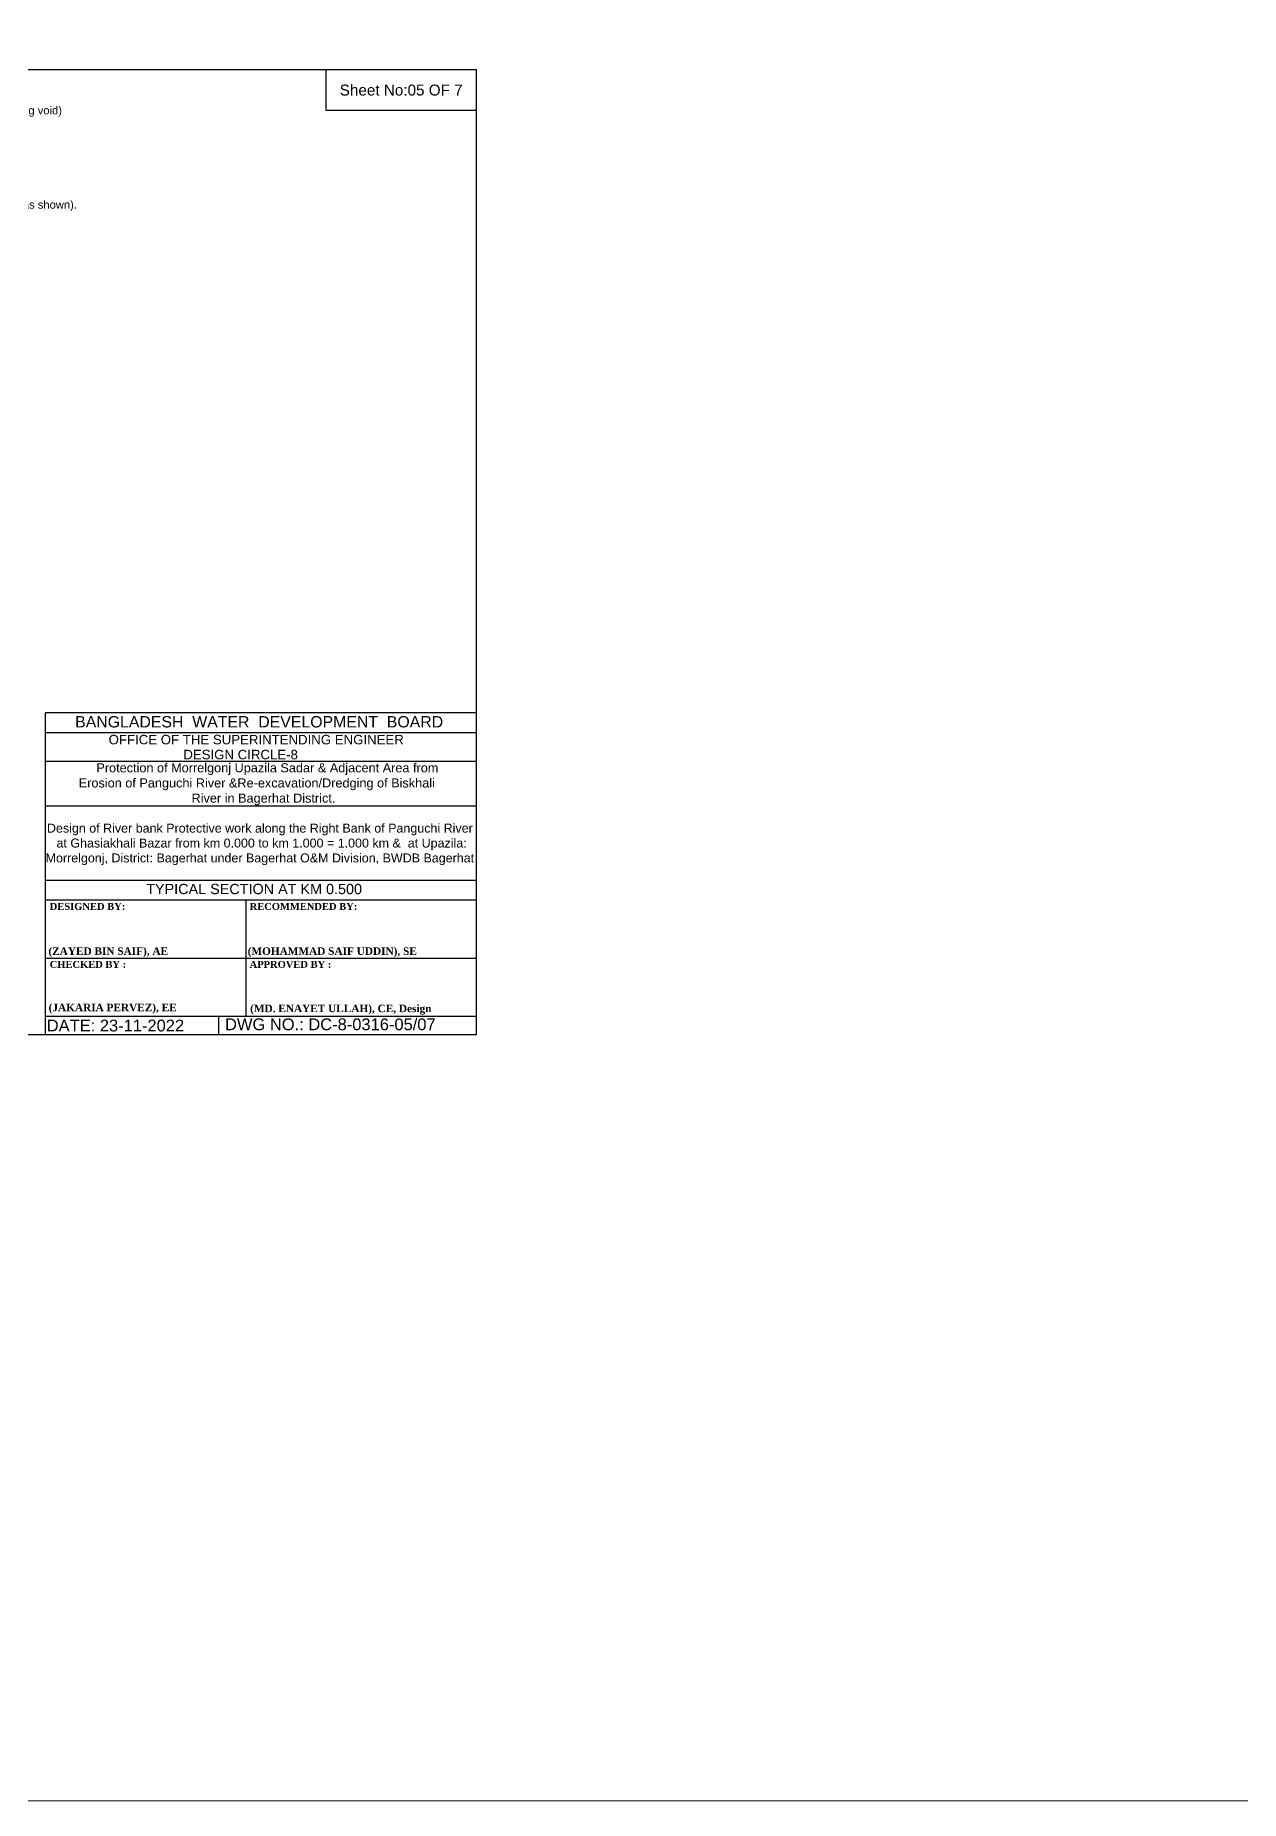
# Model space of a CAD drawing. Header units: inches. Extents: x 64995 to 402236, y -100918 to 204355.
# Drawn here: x 151851 to 160684, y -89368 to -76436 of the extents above; entities that cross this region are included whole.
import ezdxf
from ezdxf.enums import TextEntityAlignment as Align

# ---------------------------------------------------------------- set-up
doc = ezdxf.new("R2010")
doc.units = ezdxf.units.IN
doc.header["$LTSCALE"] = 7
doc.header["$MEASUREMENT"] = 0
doc.layers.add('Cross Section Labels', color=7, linetype='Continuous', lineweight=9)
doc.layers.add('LINE', color=7, linetype='Continuous')
doc.styles.add('Kazi_T_H', font='timesbd.ttf')
doc.styles.get("Standard").update_dxf_attribs({"font": 'arial.ttf'})

msp = doc.modelspace()

# ---------------------------------------------------------------- linework, layer by layer
for points in [[(145081.98872, -76688.12256), (155081.98872, -76688.12256), (155081.98872, -83759.12256), (145081.98872, -83759.12256)], [(153981.98872, -76688.12256), (155081.98872, -76688.12256), (155081.98872, -76988.12256), (153981.98872, -76988.12256)]]:
    msp.add_lwpolyline(points, close=True)
at = {"layer": 'Cross Section Labels'}
for p in [(155081.98872, -81400.31548), (151923.42611, -83759.12256)]:
    msp.add_line(p, (155081.98872, -83759.12256), dxfattribs=at)
msp.add_lwpolyline([(64995.45127, -70446.34122), (198816.07613, -70446.34122), (198816.07613, -89368.45625), (64995.45127, -89368.45625)], close=True, dxfattribs=at)
at = {"layer": 'LINE', "color": 0, "linetype": 'ByBlock', "lineweight": -3, "ltscale": 0.5}
for p, q in [((155081.98872, -81400.31548), (151923.42611, -81400.31548)), ((151923.42611, -81400.31548), (151923.42611, -83759.12256)), ((155081.98872, -81544.89326), (151923.42611, -81544.89326)), ((155081.98872, -81756.69388), (151923.42611, -81756.69388)), ((155081.98872, -82083.11024), (151923.42611, -82083.11024)), ((155081.98872, -82628.73462), (151923.42611, -82628.73462)), ((155081.98872, -82771.90819), (151923.42611, -82771.90819)), ((153395.85791, -83620.81278), (153395.85791, -82771.90819)), ((151923.42611, -83196.36048), (155081.98872, -83196.36048)), ((151923.42611, -83620.81278), (155081.98872, -83620.81278)), ((153196.43534, -83759.12256), (153196.43534, -83620.81278))]:
    msp.add_line(p, q, dxfattribs=at)

# ---------------------------------------------------------------- texts
at = {"insert": (154531.98872, -76838.12256), "char_height": 80, "attachment_point": 5}
msp.add_mtext('Sheet No:05 OF 7', dxfattribs=at)
at = {"color": 0, "linetype": 'Continuous', "lineweight": -3, "ltscale": 0.5, "char_height": 58.6325814, "attachment_point": 1}
for s, insert, width in [(' Assorted 2 Layers (minimum) C.C Blocks (including block at Key) @ 24.0 m³/m (excluding void) to be Placed / dumped at or below Working LWL as shown. \\P{\\C256;450 x 450 x 450-------- - 60 % by volume^J350 x 350 x 350-------- - 40 % by volume}', (148562.81046, -76956.69062), 3473.7105539), ('200 Kg Sand Filled Geo-bag to be dumped @ 30.0 m³/m ({\\C7;minimum} 3 Layer as shown).', (149004.18612, -77647.62456), 3325.0731678)]:
    msp.add_mtext(s, dxfattribs=dict(at, insert=insert, width=width))
at = {"insert": (153496.18304, -82363.21462), "char_height": 65.45705185, "width": 3174.3258422, "attachment_point": 5}
msp.add_mtext('Design of River bank Protective work along the Right Bank of Panguchi River^J at Ghasiakhali Bazar from km 0.000 to km 1.000 = 1.000 km &  at Upazila: Morrelgonj, District: Bagerhat under Bagerhat O&M Division, BWDB Bagerhat', dxfattribs=at)
at = {"layer": 'LINE', "color": 0, "linetype": 'ByBlock', "lineweight": -3, "ltscale": 0.5}
for s, height, p in [('BANGLADESH  WATER  DEVELOPMENT  BOARD', 83.1249314, (153491.01033, -81506.58106)), ('OFFICE OF THE SUPERINTENDING ENGINEER', 69.3315533, (153469.60951, -81630.32141)), ('DESIGN CIRCLE-8', 69.3315533, (153355.24269, -81739.83602))]:
    msp.add_text(s, height=height, dxfattribs=at).set_placement(p, align=Align.CENTER)
at = {"layer": 'LINE', "lineweight": 50, "ltscale": 0.5}
msp.add_text('TYPICAL SECTION AT KM 0.500', height=75.4629151, dxfattribs=at).set_placement((153454.08383, -82727.75779), align=Align.CENTER)
at = {"layer": 'LINE', "color": 0, "linetype": 'ByBlock', "lineweight": -3, "ltscale": 0.5, "style": 'Kazi_T_H'}
for s, p in [('DESIGNED BY:', (151956.25531, -82843.21617)), ('RECOMMENDED BY:', (153421.32504, -82843.21617)), ('CHECKED BY :', (151956.25531, -83267.66847)), ('APPROVED BY :', (153421.32504, -83267.66847))]:
    msp.add_text(s, height=50.9342757, dxfattribs=at).set_placement(p)
at = {"layer": 'LINE', "lineweight": 50, "ltscale": 0.5, "style": 'Kazi_T_H'}
for s, p in [('(ZAYED BIN SAIF), AE', (151946.8673, -83172.29671)), ('(MOHAMMAD SAIF UDDIN), SE ', (153407.1427, -83172.59777)), ('(JAKARIA PERVEZ), EE', (151948.15127, -83585.38147)), ('(MD. ENAYET ULLAH), CE, Design ', (153424.96172, -83592.19621))]:
    msp.add_text(s, height=54.7025052, dxfattribs=at).set_placement(p)
at = {"layer": 'LINE', "color": 0, "linetype": 'ByBlock', "lineweight": -3, "ltscale": 0.5}
for s, p in [('DATE: 23-11-2022', (151934.41565, -83733.44254)), ('DWG NO.: DC-8-0316-05/07', (153241.00963, -83724.54511))]:
    msp.add_text(s, height=86.4436102, dxfattribs=at).set_placement(p)
at = {"layer": 'LINE', "color": 0, "linetype": 'ByBlock', "lineweight": -3, "ltscale": 0.5, "insert": (151833.2774, -81768.8478), "char_height": 66.5582911, "width": 3423.3366579, "attachment_point": 1}
msp.add_mtext('                  {\\C7;Protection of Morrelgonj Upazila Sadar & Adjacent Area from \\P             Erosion of Panguchi River &Re-excavation/Dredging of Biskhali\\P                                             River in Bagerhat District.}', dxfattribs=at)

doc.saveas('drawing.dxf')
